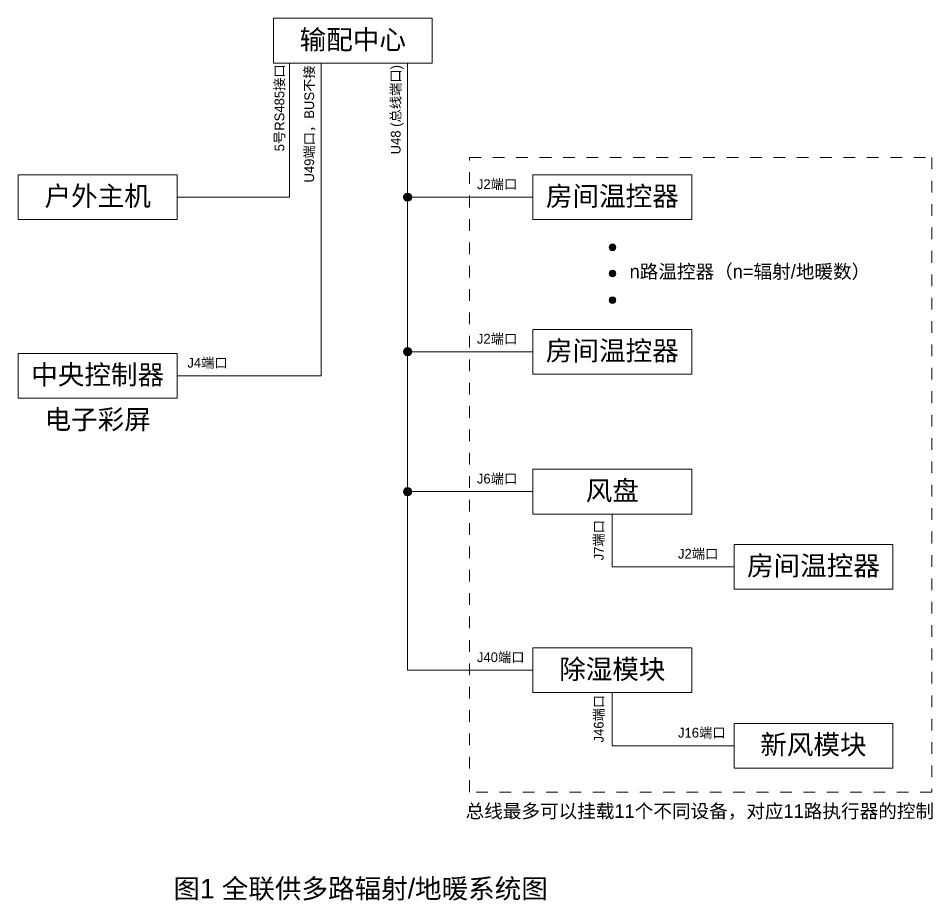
# Model space of a CAD drawing. Header units: millimetres. Extents: x 206 to 1899, y -454 to 296.
# Drawn here: x 206.2 to 440.9, y -402.4 to -176 of the extents above; entities that cross this region are included whole.
import ezdxf

# ---------------------------------------------------------------- set-up
doc = ezdxf.new("R2010")
doc.units = ezdxf.units.MM
doc.linetypes.add('HIDDEN', pattern=[0.2, 0.1, -0.1])
doc.layers.add('细实线', color=7, linetype='Continuous', lineweight=15)
doc.styles.add('微软雅黑M', font='思源黑体M_1.ttf', dxfattribs={"height": 1})

msp = doc.modelspace()

# ---------------------------------------------------------------- hatches: boundary and pattern name
at = {"layer": '细实线', "lineweight": 9}
h = msp.add_hatch(color=256, dxfattribs=at)
h.dxf.hatch_style = 1
h.paths.add_polyline_path([(306.09, -220.87), (306.09, -221.93), (307.15, -221.93, 0.414214)])
h.paths.add_polyline_path([(307.15, -221.93), (306.09, -221.93), (306.09, -222.99, 0.414214)])
h.paths.add_polyline_path([(306.09, -220.87, 0.414214), (305.04, -221.93, 0.414214), (306.09, -222.99)])
h = msp.add_hatch(color=256, dxfattribs=at)
h.dxf.hatch_style = 1
h.paths.add_polyline_path([(358.7, -233.95), (358.7, -234.8), (359.55, -234.8, 0.414214)])
h.paths.add_polyline_path([(359.55, -234.8), (358.7, -234.8), (358.7, -235.64, 0.414214)])
h.paths.add_polyline_path([(358.7, -233.95, 0.414214), (357.86, -234.8, 0.414214), (358.7, -235.64)])
h = msp.add_hatch(color=256, dxfattribs=at)
h.dxf.hatch_style = 1
h.paths.add_polyline_path([(358.65, -240.68), (358.65, -241.53), (359.5, -241.53, 0.414214)])
h.paths.add_polyline_path([(359.5, -241.53), (358.65, -241.53), (358.65, -242.37, 0.414214)])
h.paths.add_polyline_path([(358.65, -240.68, 0.414214), (357.81, -241.53, 0.414214), (358.65, -242.37)])
h = msp.add_hatch(color=256, dxfattribs=at)
h.dxf.hatch_style = 1
h.paths.add_polyline_path([(358.65, -247.5), (358.65, -248.34), (359.5, -248.34, 0.414214)])
h.paths.add_polyline_path([(359.5, -248.34), (358.65, -248.34), (358.65, -249.19, 0.414214)])
h.paths.add_polyline_path([(358.65, -247.5, 0.414214), (357.81, -248.34, 0.414214), (358.65, -249.19)])
h = msp.add_hatch(color=256, dxfattribs=at)
h.dxf.hatch_style = 1
h.paths.add_polyline_path([(306.09, -260.53), (306.09, -261.58), (307.15, -261.58, 0.414214)])
h.paths.add_polyline_path([(307.15, -261.58), (306.09, -261.58), (306.09, -262.64, 0.414214)])
h.paths.add_polyline_path([(306.09, -260.53, 0.414214), (305.04, -261.58, 0.414214), (306.09, -262.64)])
h = msp.add_hatch(color=256, dxfattribs=at)
h.dxf.hatch_style = 1
h.paths.add_polyline_path([(306.09, -296.42), (306.09, -297.48), (307.15, -297.48, 0.414214)])
h.paths.add_polyline_path([(307.15, -297.48), (306.09, -297.48), (306.09, -298.53, 0.414214)])
h.paths.add_polyline_path([(306.09, -296.42, 0.414214), (305.04, -297.48, 0.414214), (306.09, -298.53)])

# ---------------------------------------------------------------- linework, layer by layer
for p, q in [((275.8, -187.52), (275.8, -221.93)), ((283.91, -187.52), (283.91, -267.75)), ((306.09, -187.52), (306.09, -343.3)), ((246.92, -221.93), (275.8, -221.93)), ((338.26, -221.93), (306.09, -221.93)), ((338.26, -261.58), (306.09, -261.58)), ((283.91, -267.75), (246.92, -267.75)), ((338.26, -297.48), (306.09, -297.48)), ((358.63, -303.22), (358.63, -316.74)), ((358.63, -316.74), (389.87, -316.74)), ((338.26, -343.3), (306.09, -343.3)), ((358.63, -349.04), (358.63, -362.66)), ((358.63, -362.66), (389.87, -362.66))]:
    msp.add_line(p, q, dxfattribs=at)
for points in [[(271.65, -176.04), (312.39, -176.04), (312.39, -187.52), (271.65, -187.52)], [(206.18, -216.19), (246.92, -216.19), (246.92, -227.67), (206.18, -227.67)], [(338.26, -216.19), (379, -216.19), (379, -227.67), (338.26, -227.67)], [(338.26, -255.84), (379, -255.84), (379, -267.32), (338.26, -267.32)], [(206.18, -262.01), (246.92, -262.01), (246.92, -273.49), (206.18, -273.49)], [(338.26, -291.74), (379, -291.74), (379, -303.22), (338.26, -303.22)], [(389.87, -311.01), (430.61, -311.01), (430.61, -322.48), (389.87, -322.48)], [(338.26, -337.56), (379, -337.56), (379, -349.04), (338.26, -349.04)], [(389.87, -356.92), (430.61, -356.92), (430.61, -368.4), (389.87, -368.4)]]:
    msp.add_lwpolyline(points, close=True, dxfattribs=at)
at = {"layer": '细实线', "linetype": 'HIDDEN', "lineweight": 9, "ltscale": 30}
msp.add_lwpolyline([(321.98, -211.74), (440.67, -211.74), (440.67, -374.54), (321.98, -374.54)], close=True, dxfattribs=at)
at = {"layer": '细实线', "lineweight": 9}
for centre, radius in [((306.09, -221.93), 1.06), ((358.7, -234.8), 0.846), ((358.65, -241.53), 0.846), ((358.65, -248.34), 0.846), ((306.09, -261.58), 1.06), ((306.09, -297.48), 1.06)]:
    msp.add_circle(centre, radius, dxfattribs=at)

# ---------------------------------------------------------------- texts
at = {"layer": '细实线', "lineweight": 9, "style": '微软雅黑M'}
for s, width, insert, char_height, attachment_point in [('输配中心', 40.7389, (292.02, -181.78), 5, 5), ('J2端口', 39.6187, (323.88, -217.35), 2.5, 1), ('户外主机', 40.7389, (226.55, -221.93), 5, 5), ('房间温控器', 40.7389, (358.63, -221.93), 5, 5), ('n路温控器（n=辐射/地暖数）', 105.2789, (393.94, -241.24), 3.5, 5), ('J2端口', 39.6187, (323.88, -257), 2.5, 1), ('房间温控器', 40.7389, (358.63, -261.58), 5, 5), ('J4端口', 39.6187, (249.57, -263.17), 2.5, 1), ('中央控制器', 40.7389, (226.55, -267.75), 5, 5), ('电子彩屏', 40.7389, (226.55, -279.23), 5, 5), ('J6端口', 39.6187, (323.88, -292.89), 2.5, 1), ('风盘', 40.7389, (358.63, -297.48), 5, 5), ('J2端口', 39.6187, (375.49, -312.16), 2.5, 1), ('房间温控器', 40.7389, (410.24, -316.74), 5, 5), ('J40端口', 39.6187, (323.88, -338.71), 2.5, 1), ('除湿模块', 40.7389, (358.63, -343.3), 5, 5), ('J16端口', 39.6187, (375.49, -358.07), 2.5, 1), ('新风模块', 40.7389, (410.24, -362.66), 5, 5), ('总线最多可以挂载11个不同设备，对应11路执行器的控制', 124.0312, (320.98, -377.68), 3.5, 1), ('图1 全联供多路辐射/地暖系统图', 104.0994, (246, -396.82), 5, 1)]:
    msp.add_mtext_dynamic_manual_height_columns(s, width=width, gutter_width=5, heights=[0], dxfattribs=dict(at, insert=insert, char_height=char_height, attachment_point=attachment_point))
at = {"layer": '细实线', "lineweight": 9, "char_height": 2.5, "attachment_point": 1, "rotation": 90, "style": '微软雅黑M'}
for s, insert in [('\\pi17.89318;5号RS485接口', (271.95, -228.06)), ('U49端口，BUS不接', (279.6, -218.17)), ('\\pi17.10853;U48 (总线端口)', (301.79, -228.06)), ('J7端口', (353.9, -315.11)), ('J46端口', (353.9, -361.83))]:
    msp.add_mtext_dynamic_manual_height_columns(s, width=39.6187, gutter_width=5, heights=[0], dxfattribs=dict(at, insert=insert))

doc.saveas('drawing.dxf')
